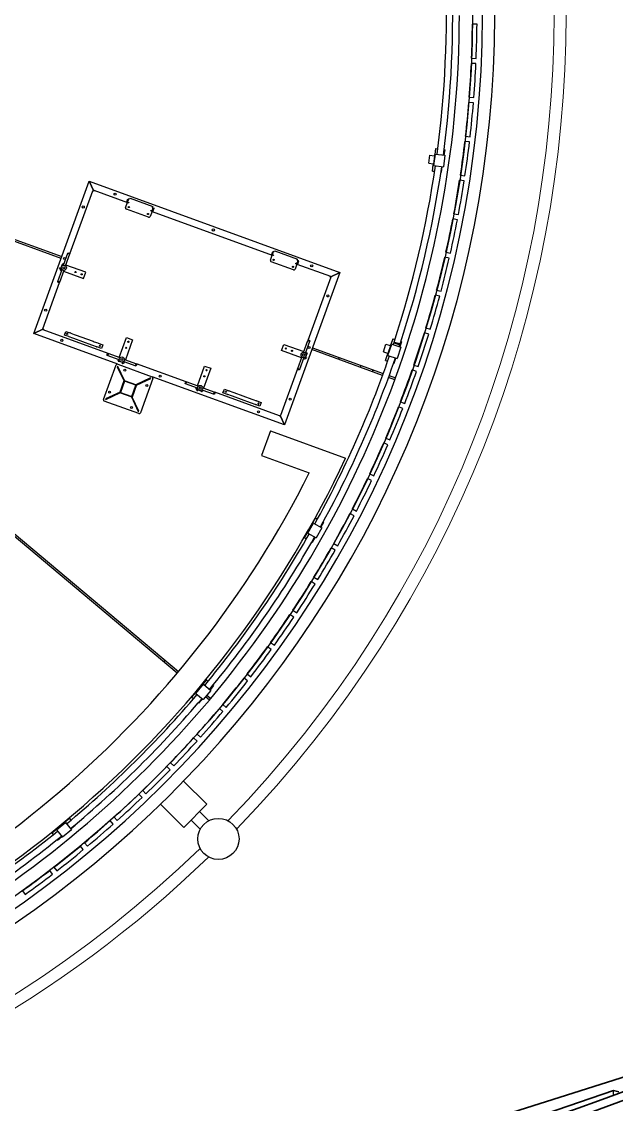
# Model space of a CAD drawing. Header units: millimetres. Extents: x 0 to 100323, y 0 to 59400.
# Drawn here: x 42414 to 46961, y 13878 to 22161 of the extents above; entities that cross this region are included whole.
import ezdxf

# ---------------------------------------------------------------- set-up
doc = ezdxf.new("R2010")
doc.units = ezdxf.units.MM
doc.header["$LTSCALE"] = 100
doc.layers.add('Break Line', color=7, linetype='Continuous', lineweight=35)
doc.layers.add('Visible', color=7, linetype='Continuous', lineweight=25)
doc.layers.add('P_Condensate (CS)', color=40, linetype='Continuous', lineweight=18, true_color=0xffbf00)

msp = doc.modelspace()

# ---------------------------------------------------------------- linework, layer by layer
at = {"layer": 'Break Line'}
for p, q in [((47046.6, 14095.8), (44016.7, 13137.6)), ((45618.2, 13531.7), (46939.3, 13983.5)), ((46939.3, 13983.5), (46980, 13972))]:
    msp.add_line(p, q, dxfattribs=at)
for major_axis, start_param, end_param in [((-12497, -2678.8), 1.617782, 2.054416), ((-12650.3, -2711.6), 1.602225, 2.005613)]:
    msp.add_ellipse((41615.8, 17463.8), major_axis=major_axis, ratio=0.380371, start_param=start_param, end_param=end_param, dxfattribs=at)
at = {"layer": 'P_Condensate (CS)'}
for radius, start, end in [(8966, 315.96509, 44.03491), (8874, 315.97008, 44.02992), (8966, 196.19046, 314.03491), (8874, 225.297, 314.02992)]:
    msp.add_arc((37611.5, 22215.6), radius, start, end, dxfattribs=at)
at = {"layer": 'Visible'}
for p, q in [((45896.1, 22140.9), (45861.1, 22141.1)), ((42715.6, 20349.3), (38014.5, 22060.4)), ((38020, 22075.4), (42721.1, 20364.4)), ((43603.9, 17176.9), (37937.1, 21931.9)), ((37947.4, 21944.2), (43614.2, 17189.2)), ((45854.7, 21881.5), (45889.7, 21880)), ((45887.9, 21840.1), (45853, 21841.6)), ((45868.8, 21539.8), (45834, 21542.6)), ((45837.1, 21582.4), (45872, 21579.7)), ((45838.9, 21240.4), (45804.1, 21244.4)), ((45808.7, 21284.2), (45843.5, 21280.1)), ((45526.8, 21078.9), (45535.4, 21140.3)), ((45535.4, 21140.3), (45569.1, 21135.6)), ((45572, 21135.2), (45563.5, 21073.8)), ((45566.4, 21073.4), (45575, 21134.8)), ((45566.5, 21059.2), (45578.9, 21148.4)), ((45572, 21135.2), (45569.1, 21135.6)), ((45572, 21135.2), (45573.3, 21144.1)), ((45579.8, 21190.6), (45573.3, 21144.1)), ((45578.2, 21143.4), (45573.3, 21144.1)), ((45575, 21134.8), (45575.8, 21140.7)), ((45577.8, 21140.4), (45575.8, 21140.7)), ((45578.9, 21148.4), (45651.2, 21138.3)), ((45579.8, 21190.6), (45596.5, 21188.3)), ((45651.2, 21138.3), (45638.8, 21049.1)), ((45643.3, 21139.4), (45643.4, 21140.4)), ((45649.1, 21181), (45643.4, 21140.4)), ((45644.3, 21181.6), (45649.1, 21181)), ((45526.8, 21078.9), (45560.5, 21074.2)), ((45555.7, 21018.3), (45562.2, 21064.9)), ((45560.5, 21074.2), (45563.5, 21073.8)), ((45563.5, 21073.8), (45562.2, 21064.9)), ((45567.2, 21064.2), (45562.2, 21064.9)), ((45566.4, 21073.4), (45565.6, 21067.4)), ((45567.6, 21067.1), (45565.6, 21067.4)), ((45566.5, 21059.2), (45638.8, 21049.1)), ((45625, 21008.6), (45630.7, 21049.2)), ((45630.7, 21049.2), (45630.8, 21050.2)), ((45555.7, 21018.3), (45572.4, 21016)), ((45620.3, 21009.3), (45625, 21008.6)), ((45769.5, 20987.1), (45804.1, 20981.8)), ((42506.3, 19774.3), (42930.4, 20939.5)), ((42930.4, 20939.5), (42965.1, 20865.1)), ((42965.1, 20865.1), (42930.4, 20939.5)), ((42930.4, 20939.5), (44847.4, 20241.8)), ((45798, 20942.3), (45763.4, 20947.6)), ((42783.7, 20384.4), (42959.4, 20867.2)), ((42959.7, 20868), (42959.4, 20867.2)), ((42965.1, 20865.1), (42959.4, 20867.2)), ((42962.5, 20867), (42959.7, 20868)), ((42962.2, 20866.2), (42962.5, 20867)), ((42967.1, 20870.8), (42965.1, 20865.1)), ((42965.3, 20868.3), (42966.3, 20871.1)), ((42966.1, 20868), (42965.3, 20868.3)), ((42967.1, 20870.8), (42966.3, 20871.1)), ((42967.1, 20870.8), (43223.2, 20777.6)), ((43218.2, 20781.5), (43227.1, 20805.9)), ((43225.9, 20785.2), (43230.7, 20798.2)), ((43227.1, 20805.9), (43232.8, 20803.9)), ((43230.7, 20798.2), (43233.1, 20804.8)), ((43240.6, 20802.1), (43233.1, 20804.8)), ((43243.4, 20809.6), (43240.6, 20802.1)), ((43243.4, 20809.6), (43416.3, 20746.7)), ((43209.2, 20739), (43223.2, 20777.6)), ((43384.3, 20664.7), (43215.1, 20726.2)), ((43218.2, 20781.5), (43217.5, 20779.6)), ((43218.2, 20781.5), (43223.9, 20779.5)), ((43223.9, 20779.5), (43223.2, 20777.6)), ((43232.6, 20774.2), (43223.2, 20777.6)), ((43223.9, 20779.5), (43224.6, 20781.3)), ((43224.6, 20781.3), (43225.9, 20785.2)), ((43224.6, 20781.3), (43232.1, 20778.6)), ((43232.1, 20778.6), (43233.9, 20777.9)), ((43233.9, 20777.9), (43232.6, 20774.2)), ((43411.1, 20709.2), (43397.1, 20670.6)), ((43401.7, 20712.6), (43403.1, 20716.4)), ((43411.1, 20709.2), (43401.7, 20712.6)), ((43403.1, 20716.4), (43405, 20715.7)), ((43412.5, 20712.9), (43405, 20715.7)), ((43411.8, 20711.1), (43411.1, 20709.2)), ((43411.1, 20709.2), (44331.1, 20374.3)), ((43411.8, 20711.1), (43412.5, 20712.9)), ((43411.8, 20711.1), (43417.4, 20709)), ((43412.5, 20712.9), (43413.9, 20716.8)), ((43413.5, 20739.2), (43416.3, 20746.7)), ((43413.5, 20739.2), (43421, 20736.4)), ((43413.9, 20716.8), (43418.6, 20729.8)), ((43417.4, 20709), (43416.8, 20707.1)), ((43417.4, 20709), (43426.3, 20733.4)), ((43418.6, 20729.8), (43421, 20736.4)), ((43420.7, 20735.5), (43426.3, 20733.4)), ((45746.4, 20645.9), (45712, 20652.4)), ((45719.5, 20691.7), (45753.9, 20685.2)), ((42735.2, 20297.9), (42768.7, 20389.8)), ((42750.2, 20292.4), (42783.7, 20384.4)), ((44326.1, 20378.3), (44325.4, 20376.4)), ((44326.1, 20378.3), (44335, 20402.7)), ((44326.1, 20378.3), (44331.8, 20376.2)), ((44331.8, 20376.2), (44332.4, 20378.1)), ((44332.4, 20378.1), (44333.8, 20381.9)), ((44332.4, 20378.1), (44340, 20375.4)), ((44333.8, 20381.9), (44338.6, 20394.9)), ((44335, 20402.7), (44340.7, 20400.6)), ((44338.6, 20394.9), (44341, 20401.6)), ((44348.5, 20398.8), (44341, 20401.6)), ((44351.3, 20406.4), (44348.5, 20398.8)), ((44351.3, 20406.4), (44524.2, 20343.4)), ((45658.8, 20398.3), (45692.9, 20390.5)), ((42723.5, 20303.9), (42719.8, 20293.6)), ((42737.5, 20304.1), (42730, 20306.9)), ((42904.7, 20243.3), (42752.5, 20298.7)), ((44317.1, 20335.8), (44331.1, 20374.3)), ((44492.2, 20261.4), (44323, 20323)), ((44331.8, 20376.2), (44331.1, 20374.3)), ((44340.5, 20370.9), (44331.1, 20374.3)), ((44340, 20375.4), (44341.8, 20374.7)), ((44341.8, 20374.7), (44340.5, 20370.9)), ((44519, 20305.9), (44505, 20267.4)), ((44509.6, 20309.3), (44511, 20313.1)), ((44519, 20305.9), (44509.6, 20309.3)), ((44511, 20313.1), (44512.9, 20312.4)), ((44520.4, 20309.7), (44512.9, 20312.4)), ((44519.7, 20307.8), (44519, 20305.9)), ((44519, 20305.9), (44775.1, 20212.7)), ((44519.7, 20307.8), (44520.4, 20309.7)), ((44519.7, 20307.8), (44525.3, 20305.8)), ((44520.4, 20309.7), (44521.8, 20313.5)), ((44521.4, 20335.9), (44524.2, 20343.4)), ((44521.4, 20335.9), (44528.9, 20333.2)), ((44521.8, 20313.5), (44526.5, 20326.5)), ((44525.3, 20305.8), (44524.7, 20303.9)), ((44525.3, 20305.8), (44534.2, 20330.2)), ((44526.5, 20326.5), (44528.9, 20333.2)), ((44528.6, 20332.2), (44534.2, 20330.2)), ((45684, 20351.5), (45649.9, 20359.3)), ((42722.7, 20263.4), (42689.2, 20171.5)), ((42737.7, 20258), (42704.2, 20166)), ((42704.8, 20272.9), (42706.2, 20276.7)), ((42704.8, 20272.9), (42711.4, 20270.5)), ((42712.8, 20274.3), (42706.2, 20276.7)), ((42713.6, 20276.6), (42709.9, 20266.3)), ((42712.9, 20259.9), (42720.4, 20257.2)), ((42716.6, 20275.6), (42713.6, 20276.6)), ((42716, 20255.7), (42715.8, 20255.1)), ((42715.8, 20255.1), (42719.2, 20253.9)), ((42715.8, 20255.1), (42715.8, 20255.1)), ((42717, 20258.4), (42716, 20255.7)), ((42719.8, 20293.6), (42722.7, 20292.5)), ((42735.4, 20251.7), (42887.6, 20196.3)), ((42887.6, 20196.3), (42904.7, 20243.3)), ((44847.4, 20241.8), (44423.3, 19076.5)), ((44773, 20207.1), (44847.4, 20241.8)), ((44847.4, 20241.8), (44773, 20207.1)), ((44773, 20207.1), (44775.1, 20212.7)), ((44774.9, 20209.6), (44775.9, 20212.4)), ((44775.9, 20212.4), (44775.1, 20212.7)), ((42575, 19811), (42704.2, 20166)), ((44778.7, 20205), (44602.9, 19722.2)), ((44778.7, 20205), (44773, 20207.1)), ((44774.1, 20209.9), (44774.9, 20209.6)), ((44775.9, 20206.1), (44776.2, 20206.9)), ((44776.2, 20206.9), (44779, 20205.9)), ((44778.7, 20205), (44779, 20205.9)), ((45611, 20059.6), (45577.2, 20068.7)), ((45587.5, 20107.3), (45621.3, 20098.3)), ((42576.8, 19807.1), (42506.3, 19774.3)), ((42506.3, 19774.3), (42576.8, 19807.1)), ((42575, 19811), (42574.7, 19810.1)), ((42577.5, 19809.1), (42574.7, 19810.1)), ((42575, 19811), (42580.6, 19808.9)), ((42577.8, 19809.9), (42576.8, 19807.1)), ((42576.8, 19807.1), (42579.6, 19806.1)), ((42578.8, 19806.4), (42577.8, 19803.6)), ((42577.8, 19803.6), (42578.6, 19803.3)), ((42580.6, 19808.9), (42578.6, 19803.3)), ((43074.6, 19622.8), (42578.6, 19803.3)), ((45505.7, 19819.1), (45539.2, 19808.8)), ((43149, 19540.3), (42506.3, 19774.3)), ((42740.7, 19763.4), (42751, 19791.6)), ((42774.8, 19751), (42740.7, 19763.4)), ((42751, 19791.6), (42785, 19779.2)), ((42774.8, 19751), (42778.8, 19749.6)), ((42805.8, 19739.7), (42778.8, 19749.6)), ((42789.1, 19777.7), (42785, 19779.2)), ((42789.1, 19777.7), (42816.1, 19767.9)), ((42814, 19736.8), (42805.8, 19739.7)), ((42950.3, 19687.1), (42814, 19736.8)), ((42816.1, 19767.9), (42824.2, 19765)), ((42824.2, 19765), (42960.6, 19715.3)), ((42960.6, 19715.3), (42968.7, 19712.4)), ((43160.3, 19591.6), (43215.7, 19743.8)), ((43262.6, 19726.7), (43207.2, 19574.5)), ((43215.7, 19743.8), (43262.6, 19726.7)), ((43227.9, 19715.4), (43235, 19712.8)), ((44569.5, 19630.3), (44602.9, 19722.2)), ((44584.5, 19624.8), (44618, 19716.7)), ((45252.7, 19734.5), (45237.7, 19690)), ((45252.7, 19734.5), (45268.7, 19729.2)), ((45527.5, 19770.6), (45494, 19780.8)), ((42958.5, 19684.2), (42950.3, 19687.1)), ((42985.5, 19674.3), (42958.5, 19684.2)), ((42968.7, 19712.4), (42995.7, 19702.5)), ((42985.5, 19674.3), (42989.5, 19672.9)), ((43023.6, 19660.5), (42989.5, 19672.9)), ((42999.8, 19701.1), (42995.7, 19702.5)), ((42999.8, 19701.1), (43033.8, 19688.7)), ((43033.8, 19688.7), (43023.6, 19660.5)), ((43232.1, 19707.5), (43226.7, 19709.4)), ((44402.4, 19644.9), (44419.5, 19691.9)), ((44554.6, 19589.5), (44402.4, 19644.9)), ((44419.5, 19691.9), (44571.8, 19636.5)), ((44485.4, 19644.9), (44483.1, 19638.6)), ((45174, 19454.6), (44632.6, 19651.6)), ((44638.1, 19666.7), (45179.5, 19469.6)), ((45180, 19634.5), (45199.8, 19693.3)), ((45180, 19634.5), (45212.2, 19623.7)), ((45199.8, 19693.3), (45232, 19682.4)), ((45234.9, 19681.5), (45215.1, 19622.7)), ((45215.3, 19607.9), (45244.1, 19693.1)), ((45217.9, 19621.8), (45237.7, 19680.5)), ((45234.9, 19681.5), (45232, 19682.4)), ((45234.9, 19681.5), (45237.7, 19690)), ((45242.5, 19688.4), (45237.7, 19690)), ((45237.7, 19680.5), (45239.6, 19686.2)), ((45241.5, 19685.6), (45239.6, 19686.2)), ((45244.1, 19693.1), (45313.2, 19669.9)), ((45260.3, 19703.3), (45306.2, 19688.2)), ((45262.4, 19709.9), (45308.3, 19694.9)), ((45263.7, 19702.1), (45263.5, 19703.3)), ((45265.9, 19708.8), (45265.1, 19708)), ((45302.7, 19689.4), (45283.2, 19695.7)), ((45313.2, 19669.9), (45284.5, 19584.6)), ((45304.9, 19696), (45285.4, 19702.4)), ((45302.7, 19689.4), (45303.5, 19690.1)), ((45302.7, 19689.4), (45302.7, 19689.4)), ((45304.9, 19696), (45305.1, 19694.9)), ((45304.9, 19696), (45304.9, 19696)), ((45305.7, 19672.4), (45306, 19673.4)), ((45319.1, 19712.2), (45306, 19673.4)), ((45314.5, 19713.7), (45319.1, 19712.2)), ((43161, 19574.3), (43069.1, 19607.7)), ((43166.5, 19589.3), (43074.6, 19622.8)), ((43152, 19569), (43154.8, 19576.5)), ((43165.4, 19558.9), (43155, 19562.6)), ((43166.4, 19561.8), (43165.4, 19558.9)), ((43184.6, 19551.8), (43182.2, 19545.3)), ((43182.3, 19552.7), (43183.4, 19555.6)), ((43192.6, 19548.9), (43182.3, 19552.7)), ((43186, 19543.9), (43188.4, 19550.5)), ((43195.5, 19561.7), (43287.5, 19528.3)), ((43201.8, 19559.4), (43199, 19551.9)), ((43201, 19576.8), (43292.9, 19543.3)), ((44556.9, 19595.8), (44523.5, 19503.9)), ((44572, 19590.3), (44538.5, 19498.4)), ((44577.2, 19581.3), (44569.7, 19584.1)), ((44587.4, 19594.7), (44583.6, 19584.3)), ((44584.4, 19595.7), (44587.4, 19594.7)), ((44585.1, 19588.5), (44591.7, 19586.2)), ((44593.1, 19589.9), (44586.5, 19592.3)), ((44586.8, 19631.1), (44594.3, 19628.3)), ((44593.5, 19611.6), (44590.6, 19612.6)), ((44593.1, 19589.9), (44591.7, 19586.2)), ((44597.3, 19621.9), (44593.5, 19611.6)), ((45197.2, 19569.6), (45212.2, 19614.2)), ((45197.2, 19569.6), (45213.2, 19564.3)), ((45212.2, 19623.7), (45215.1, 19622.7)), ((45215.1, 19622.7), (45212.2, 19614.2)), ((45216.9, 19612.6), (45212.2, 19614.2)), ((45215.3, 19607.9), (45284.5, 19584.6)), ((45217.9, 19621.8), (45216, 19616.1)), ((45217.9, 19615.4), (45216, 19616.1)), ((45263.5, 19547.3), (45276.6, 19586.2)), ((45276.6, 19586.2), (45276.9, 19587.1)), ((43040.5, 19271.2), (43136.2, 19534.3)), ((43150.2, 19523), (43145.7, 19520.9)), ((43145.7, 19520.9), (43197.4, 19410)), ((43149, 19540.3), (43412.2, 19444.6)), ((43200.5, 19415.2), (43150.2, 19523)), ((43186, 19543.9), (43182.2, 19545.3)), ((43672.2, 19405.2), (43292.9, 19543.3)), ((43757.9, 19374), (43813.3, 19526.3)), ((43860.3, 19509.2), (43804.9, 19356.9)), ((43813.3, 19526.3), (43860.3, 19509.2)), ((43829.7, 19490), (43824.4, 19491.9)), ((43825.6, 19497.9), (43832.6, 19495.3)), ((44523.5, 19503.9), (44394.2, 19148.8)), ((45102.1, 19497.8), (45095, 19483.3)), ((45259, 19548.8), (45263.5, 19547.3)), ((45433.5, 19484.8), (45400.4, 19496.2)), ((45413.5, 19534), (45446.5, 19522.6)), ((43165.2, 19321.6), (43199.4, 19415.6)), ((43201.8, 19410.4), (43170.3, 19324)), ((43199.4, 19415.6), (43293.4, 19381.4)), ((43288.3, 19379), (43201.8, 19410.4)), ((43398.8, 19435.1), (43287.9, 19383.4)), ((43293, 19380.2), (43400.9, 19430.6)), ((43418.1, 19431.7), (43322.4, 19168.6)), ((43400.9, 19430.6), (43398.8, 19435.1)), ((44423.3, 19076.5), (43412.2, 19444.6)), ((43758.7, 19356.7), (43666.7, 19390.2)), ((43764.2, 19371.8), (43672.2, 19405.2)), ((45267.2, 19420.6), (45219.4, 19438)), ((45224.9, 19453.1), (45272.7, 19435.7)), ((43167.2, 19327.1), (43056.3, 19275.4)), ((43058.4, 19270.9), (43166.3, 19321.2)), ((43259.2, 19287.4), (43165.2, 19321.6)), ((43170.3, 19324), (43256.8, 19292.5)), ((43256.8, 19292.5), (43288.3, 19379)), ((43293.4, 19381.4), (43259.2, 19287.4)), ((43749.1, 19360.2), (43747.9, 19356.9)), ((43747.9, 19356.9), (43747.9, 19356.8)), ((43747.9, 19356.8), (43748.5, 19356.6)), ((43751.2, 19355.6), (43748.5, 19356.6)), ((43749.7, 19351.5), (43752.4, 19359)), ((43763, 19341.3), (43752.7, 19345.1)), ((43756.9, 19343.5), (43754.5, 19337)), ((43758.3, 19335.6), (43754.5, 19337)), ((43758.3, 19335.6), (43760.7, 19342.2)), ((43764.1, 19344.3), (43763, 19341.3)), ((43779.9, 19335.2), (43781, 19338.1)), ((43790.3, 19331.4), (43779.9, 19335.2)), ((43793.1, 19344.2), (43885.1, 19310.7)), ((43799.4, 19341.9), (43796.7, 19334.4)), ((43798.6, 19359.2), (43890.6, 19325.8)), ((44386.6, 19145.2), (43890.6, 19325.8)), ((43953.9, 19321.9), (43964.1, 19350.1)), ((43987.9, 19309.5), (43953.9, 19321.9)), ((43964.1, 19350.1), (43998.2, 19337.7)), ((43987.9, 19309.5), (43992, 19308)), ((44019, 19298.2), (43992, 19308)), ((44002.2, 19336.2), (43998.2, 19337.7)), ((44002.2, 19336.2), (44029.2, 19326.4)), ((44029.2, 19326.4), (44037.4, 19323.4)), ((44037.4, 19323.4), (44173.7, 19273.8)), ((43309.6, 19162.6), (43046.4, 19258.4)), ((43056.3, 19275.4), (43058.4, 19270.9)), ((43253.7, 19289.4), (43305.4, 19178.5)), ((43309.9, 19180.6), (43259.6, 19288.5)), ((44027.1, 19295.2), (44019, 19298.2)), ((44163.5, 19245.6), (44027.1, 19295.2)), ((44171.6, 19242.6), (44163.5, 19245.6)), ((44198.6, 19232.8), (44171.6, 19242.6)), ((44173.7, 19273.8), (44181.9, 19270.8)), ((44181.9, 19270.8), (44208.9, 19261)), ((44198.6, 19232.8), (44202.7, 19231.3)), ((44236.7, 19218.9), (44202.7, 19231.3)), ((44212.9, 19259.5), (44208.9, 19261)), ((44212.9, 19259.5), (44247, 19247.1)), ((44247, 19247.1), (44236.7, 19218.9)), ((45311, 19252.5), (45343.6, 19239.8)), ((43305.4, 19178.5), (43309.9, 19180.6)), ((44386.6, 19145.2), (44388.6, 19150.9)), ((44386.6, 19145.2), (44387.4, 19144.9)), ((44388.4, 19147.8), (44387.4, 19144.9)), ((44387.6, 19148.1), (44390.4, 19147)), ((44388.6, 19150.9), (44394.2, 19148.8)), ((44390.4, 19147), (44391.4, 19149.9)), ((44423.3, 19076.5), (44390.4, 19147)), ((44390.4, 19147), (44423.3, 19076.5)), ((44391.1, 19149), (44393.9, 19148)), ((44393.9, 19148), (44394.2, 19148.8)), ((45329.1, 19202.5), (45296.5, 19215.2)), ((44315.9, 19030.5), (44247.5, 18842.5)), ((44315.9, 19030.5), (44890.4, 18821.4)), ((45198.3, 18974.9), (45230.4, 18961)), ((45214.6, 18924.3), (45182.5, 18938.1)), ((44247.5, 18842.5), (44613.9, 18709.2)), ((45090.1, 18650.4), (45058.5, 18665.4)), ((45075.6, 18701.5), (45107.2, 18686.5)), ((44955.7, 18381.2), (44924.7, 18397.3)), ((44943.1, 18432.8), (44974.1, 18416.7)), ((44601.8, 18246.5), (44645.8, 18325)), ((44634.6, 18315.2), (44604.3, 18261.1)), ((44606.9, 18259.7), (44637.2, 18313.7)), ((44634.6, 18315.2), (44632.3, 18316.5)), ((44634.6, 18315.2), (44639, 18323.1)), ((44637.2, 18313.7), (44640.2, 18319)), ((44662, 18364.1), (44639, 18323.1)), ((44643.4, 18320.6), (44639, 18323.1)), ((44641.9, 18318), (44640.2, 18319)), ((44645.8, 18325), (44709.5, 18289.3)), ((44662, 18364.1), (44676.7, 18355.8)), ((44723.1, 18329.8), (44703, 18294.1)), ((44718.9, 18332.2), (44723.1, 18329.8)), ((44576.9, 18212.3), (44599.9, 18253.3)), ((44604.3, 18261.1), (44599.9, 18253.3)), ((44604.3, 18250.8), (44599.9, 18253.3)), ((44601.8, 18246.5), (44665.5, 18210.8)), ((44602, 18262.4), (44604.3, 18261.1)), ((44606.9, 18259.7), (44604, 18254.4)), ((44605.7, 18253.4), (44604, 18254.4)), ((44709.5, 18289.3), (44665.5, 18210.8)), ((44702.5, 18293.2), (44703, 18294.1)), ((44576.9, 18212.3), (44591.7, 18204)), ((44633.8, 18180.4), (44638, 18178)), ((44638, 18178), (44658, 18213.8)), ((44658, 18213.8), (44658.5, 18214.7)), ((44800.9, 18169.1), (44831.3, 18151.8)), ((44811.6, 18117), (44781.2, 18134.3)), ((44649.2, 17910.7), (44679, 17892.4)), ((44658.1, 17858.3), (44628.3, 17876.6)), ((44488.3, 17658), (44517.4, 17638.6)), ((44495.2, 17605.3), (44466.1, 17624.7)), ((44318.2, 17411.3), (44346.6, 17390.8)), ((44323.3, 17358.4), (44294.9, 17378.8)), ((44139.4, 17170.9), (44167, 17149.5)), ((43747.1, 17022), (43804.9, 17091.1)), ((43792, 17083.5), (43752.3, 17036)), ((43754.6, 17034.1), (43794.3, 17081.6)), ((43789.2, 17085.9), (43789.7, 17085.5)), ((43792, 17083.5), (43789.7, 17085.5)), ((43792, 17083.5), (43797.8, 17090.4)), ((43794.3, 17081.6), (43798.2, 17086.2)), ((43828, 17126.5), (43797.8, 17090.4)), ((43801.7, 17087.2), (43797.8, 17090.4)), ((43799.7, 17084.9), (43798.2, 17086.2)), ((43804.9, 17091.1), (43860.8, 17044.2)), ((43828, 17126.5), (43840.9, 17115.6)), ((43881.7, 17081.5), (43855.4, 17050.1)), ((43878, 17084.6), (43881.7, 17081.5)), ((44142.5, 17117.9), (44114.8, 17139.3)), ((43716.3, 16993), (43746.5, 17029.1)), ((43716.3, 16993), (43729.3, 16982.2)), ((43752.3, 17036), (43746.5, 17029.1)), ((43750.3, 17025.9), (43746.5, 17029.1)), ((43747.1, 17022), (43803.1, 16975.2)), ((43749.3, 17038.4), (43750, 17037.9)), ((43750, 17037.9), (43752.3, 17036)), ((43754.6, 17034.1), (43750.7, 17029.5)), ((43752.2, 17028.2), (43750.7, 17029.5)), ((43764.2, 17042.4), (43762.6, 17043.7)), ((43772.9, 17056), (43774.4, 17054.7)), ((43860.8, 17044.2), (43803.1, 16975.2)), ((43849.6, 16970.8), (43820.1, 16995.5)), ((43830.4, 17007.8), (43859.9, 16983)), ((43854.7, 17049.3), (43855.4, 17050.1)), ((43766.3, 16951.2), (43770, 16948.1)), ((43770, 16948.1), (43796.3, 16979.6)), ((43796.3, 16979.6), (43796.9, 16980.3)), ((43953, 16884.1), (43926.2, 16906.5)), ((43951.9, 16937.2), (43978.7, 16914.8)), ((43755.3, 16657.3), (43729.3, 16680.7)), ((43756, 16710.5), (43782, 16687.1)), ((43552.1, 16491), (43577.2, 16466.6)), ((43549.4, 16437.9), (43524.3, 16462.2)), ((43830.5, 16173.4), (43653, 16350.8)), ((43335.7, 16226.1), (43311.4, 16251.3)), ((43340.3, 16279), (43364.5, 16253.8)), ((43476.2, 16174.1), (43653.7, 15996.6)), ((43830.5, 16173.4), (43653.7, 15996.6)), ((43121, 16074.9), (43144.3, 16048.8)), ((43844.9, 16047.3), (43774.6, 16117.5)), ((42680.7, 15976.8), (42750.2, 16034)), ((42688.3, 15989.6), (42681.3, 15983.9)), ((42685.3, 15993.2), (42686.4, 15991.9)), ((42690.2, 15987.3), (42685.6, 15983.4)), ((42686.4, 15991.9), (42688.3, 15989.6)), ((42736.2, 16028.9), (42688.3, 15989.6)), ((42690.2, 15987.3), (42738.1, 16026.6)), ((42733.2, 16032.5), (42734.3, 16031.3)), ((42736.2, 16028.9), (42734.3, 16031.3)), ((42736.2, 16028.9), (42743.2, 16034.7)), ((42738.1, 16026.6), (42742.7, 16030.4)), ((42744, 16028.9), (42742.7, 16030.4)), ((42779.5, 16064.5), (42743.2, 16034.7)), ((42746.3, 16030.8), (42743.2, 16034.7)), ((42750.2, 16034), (42796.5, 15977.6)), ((42779.5, 16064.5), (42790.2, 16051.5)), ((42823.9, 16010.4), (42792.2, 15984.4)), ((42820.8, 16014.1), (42823.9, 16010.4)), ((43114.4, 16022.2), (43091.1, 16048.3)), ((43779.8, 15982.2), (43709.5, 16052.5)), ((42645, 15954), (42681.3, 15983.9)), ((42645, 15954), (42655.8, 15941)), ((42680.7, 15976.8), (42727, 15920.4)), ((42684.5, 15980), (42681.3, 15983.9)), ((42686.8, 15981.9), (42685.6, 15983.4)), ((42689.5, 15899.9), (42721.2, 15926)), ((42721.2, 15926), (42721.9, 15926.6)), ((42796.5, 15977.6), (42727, 15920.4)), ((42791.5, 15983.7), (42792.2, 15984.4)), ((42686.4, 15903.7), (42689.5, 15899.9)), ((42885.9, 15826.5), (42863.6, 15853.4)), ((42894.3, 15878.9), (42916.7, 15852)), ((42650.4, 15639.2), (42629.1, 15666.9)), ((42660.8, 15691.3), (42682.1, 15663.6)), ((42420.5, 15512.2), (42440.9, 15483.8)), ((46939.3, 13946.7), (46939.3, 13983.5))]:
    msp.add_line(p, q, dxfattribs=at)
for centre, radius in [((37611.5, 22215.6), 8250), ((43128.6, 20840.7), 8), ((42885.5, 20743), 8), ((43233.3, 20742.5), 4.5), ((43380.8, 20688.8), 4.5), ((43880.3, 20567.1), 8), ((42736.4, 20277.9), 20), ((42741.8, 20348.3), 8), ((44341.2, 20339.3), 4.5), ((44632.1, 20293.5), 8), ((42736.4, 20277.9), 8), ((42825.7, 20245.4), 4.5), ((42872.7, 20228.3), 4.5), ((44488.7, 20285.6), 4.5), ((44755.5, 20062.4), 8), ((42598.2, 19953.6), 8), ((42721.6, 19722.5), 8), ((42762.8, 19771.4), 4.5), ((43230.6, 19711.8), 4.5), ((43011.8, 19680.7), 4.5), ((43213.5, 19664.8), 4.5), ((44434.5, 19659.9), 4.5), ((44481.4, 19642.8), 4.5), ((44611.8, 19667.7), 8), ((43181, 19575.5), 20), ((43181, 19575.5), 8), ((44570.7, 19610.3), 20), ((44570.7, 19610.3), 8), ((43203.9, 19493.7), 7.25), ((43828.2, 19494.2), 4.5), ((43371.6, 19376.9), 7.25), ((43473.3, 19448.9), 8), ((43811.1, 19447.3), 4.5), ((43087, 19326.1), 7.25), ((43778.7, 19358), 20), ((43778.7, 19358), 8), ((43975.9, 19329.8), 4.5), ((44224.9, 19239.2), 4.5), ((44468.2, 19273), 8), ((43254.7, 19209.2), 7.25), ((44225.1, 19175.3), 8), ((43918.8, 15908.2), 157.5)]:
    msp.add_circle(centre, radius, dxfattribs=at)
for centre, radius, start, end in [((37611.5, 22215.6), 8420, 189.63897, 170.21174), ((37611.5, 22215.6), 8326.9, 263.58269, 170.80482), ((37611.5, 22215.6), 8050.8, 352.36999, 2.38802), ((37611.5, 22215.6), 8099.1, 352.36808, 2.38993), ((37611.5, 22215.6), 8150, 340.05624, 359.94376), ((37611.5, 22215.6), 8250, 357.6792, 359.48233), ((37611.5, 22215.6), 8285, 357.67861, 359.48291), ((37611.5, 22215.6), 8250, 355.59828, 357.4014), ((37611.5, 22215.6), 8285, 355.59769, 357.40199), ((37611.5, 22215.6), 8250, 353.51735, 355.32048), ((37611.5, 22215.6), 8285, 353.51676, 355.32106), ((37611.5, 22215.6), 8250, 351.43643, 353.23955), ((37611.5, 22215.6), 8285, 351.43584, 353.24014), ((37611.5, 22215.6), 8050.8, 341.86632, 351.72948), ((37611.5, 22215.6), 8099.1, 341.86632, 351.73139), ((37611.5, 22215.6), 8250, 349.3555, 351.15863), ((37611.5, 22215.6), 8285, 349.35491, 351.15921), ((43218.6, 20735.6), 10, 160, 250), ((43387.7, 20674.1), 10, 250, 340), ((37611.5, 22215.6), 8250, 347.27458, 349.0777), ((37611.5, 22215.6), 8285, 347.27399, 349.07829), ((42728.2, 20302.2), 5, 70, 160), ((44326.5, 20332.4), 10, 160, 250), ((37611.5, 22215.6), 8250, 345.19365, 346.99678), ((37611.5, 22215.6), 8285, 345.19306, 346.99736), ((42714.6, 20264.6), 5, 160, 250), ((44495.6, 20270.8), 10, 250, 340), ((37611.5, 22215.6), 8250, 343.11273, 344.91585), ((37611.5, 22215.6), 8285, 343.11214, 344.91644), ((42762.8, 19771.4), 4.5, 70.00187, 249.99811), ((37611.5, 22215.6), 8250, 341.0318, 342.83493), ((37611.5, 22215.6), 8285, 341.03121, 342.83551), ((37611.5, 22215.6), 8050.8, 341.71145, 341.81665), ((45268.4, 19704.3), 5, 131.72177, 191.9612), ((37611.5, 22215.6), 8099.1, 341.70954, 341.81665), ((45300.2, 19693.9), 5, 311.72177, 11.9612), ((43156.7, 19567.3), 5, 160, 250), ((43194.3, 19553.6), 5, 250, 340), ((44578.9, 19586), 5, 250, 340), ((44592.6, 19623.6), 5, 340, 70), ((37611.5, 22215.6), 8050.8, 331.05291, 341.07094), ((37611.5, 22215.6), 8099.1, 331.051, 341.07285), ((37611.5, 22215.6), 7695, 339.94043, 340.05957), ((43145.6, 19530.9), 10, 70, 160), ((37611.5, 22215.6), 7870, 339.94176, 340.05824), ((37611.5, 22215.6), 8250, 338.95088, 340.754), ((37611.5, 22215.6), 8285, 338.95029, 340.75459), ((43408.7, 19435.2), 10, 340, 70), ((37611.5, 22215.6), 8150, 320.05624, 339.94376), ((37611.5, 22215.6), 8150, 339.94376, 340.05624), ((43754.4, 19349.8), 5, 160, 250), ((43792, 19336.1), 5, 250, 340), ((43049.9, 19267.8), 10, 160, 250), ((44224.9, 19239.2), 4.5, 250.00189, 69.99813), ((43313, 19172), 10, 250, 340), ((37611.5, 22215.6), 8250, 336.86995, 338.67308), ((37611.5, 22215.6), 8285, 336.86936, 338.67367), ((37611.5, 22215.6), 8250, 334.78903, 336.59215), ((37611.5, 22215.6), 8285, 334.78844, 336.59274), ((37611.5, 22215.6), 8250, 332.7081, 334.51123), ((37611.5, 22215.6), 8285, 332.70751, 334.51182), ((37611.5, 22215.6), 8250, 330.62718, 332.4303), ((37611.5, 22215.6), 8285, 330.62659, 332.43089), ((37611.5, 22215.6), 8050.8, 320.39437, 330.4124), ((37611.5, 22215.6), 8099.1, 320.39246, 330.41431), ((37611.5, 22215.6), 8250, 328.54625, 330.34938), ((37611.5, 22215.6), 8285, 328.54567, 330.34997), ((37611.5, 22215.6), 8250, 326.46533, 328.26845), ((37611.5, 22215.6), 8285, 326.46474, 328.26904), ((37611.5, 22215.6), 8250, 324.3844, 326.18753), ((37611.5, 22215.6), 8285, 324.38382, 326.18812), ((37611.5, 22215.6), 8250, 322.30348, 324.1066), ((37611.5, 22215.6), 8285, 322.30289, 324.10719), ((37611.5, 22215.6), 7695, 319.94043, 320.05957), ((37611.5, 22215.6), 8250, 320.22255, 322.02568), ((37611.5, 22215.6), 8285, 320.22197, 322.02627), ((37611.5, 22215.6), 8050.8, 309.73583, 319.75386), ((37611.5, 22215.6), 8099.1, 309.73392, 319.75577), ((37611.5, 22215.6), 8150, 319.94376, 320.05624), ((37611.5, 22215.6), 8150, 300.05624, 319.94376), ((37611.5, 22215.6), 8250, 318.14163, 319.94475), ((37611.5, 22215.6), 8285, 318.14104, 319.94534), ((37611.5, 22215.6), 8250, 316.0607, 317.86383), ((37611.5, 22215.6), 8285, 316.06012, 317.86442), ((37611.5, 22215.6), 8250, 313.97978, 315.7829), ((37611.5, 22215.6), 8285, 313.97919, 315.78349), ((37611.5, 22215.6), 8250, 311.89885, 313.70198), ((37611.5, 22215.6), 8285, 311.89827, 313.70257), ((37611.5, 22215.6), 8250, 309.81793, 311.62106), ((37611.5, 22215.6), 8285, 309.81734, 311.62164), ((37611.5, 22215.6), 8050.8, 299.24394, 309.09532), ((37611.5, 22215.6), 8099.1, 299.24394, 309.09723), ((37611.5, 22215.6), 8250, 307.737, 309.54013), ((37611.5, 22215.6), 8285, 307.73642, 309.54072), ((37611.5, 22215.6), 8250, 305.65608, 307.45921), ((37611.5, 22215.6), 8285, 305.65549, 307.45979)]:
    msp.add_arc(centre, radius, start, end, dxfattribs=at)
for centre, major_axis in [((42776.2, 20387.1), (7.52, -2.74)), ((42696.7, 20168.7), (-7.52, 2.74)), ((44610.5, 19719.5), (7.52, -2.74)), ((43071.8, 19615.2), (2.74, 7.52)), ((43290.2, 19535.8), (-2.74, -7.52)), ((44531, 19501.1), (-7.52, 2.74)), ((43669.5, 19397.7), (2.74, 7.52)), ((43887.8, 19318.2), (-2.74, -7.52))]:
    msp.add_ellipse(centre, major_axis=major_axis, ratio=0.476683, dxfattribs=at)
for centre, major_axis, start_param, end_param in [((37609.3, 22223.8), (-7760.6, -2090.4), 0.82233, 2.441294), ((37609.3, 22223.8), (-7567.4, -2038.4), 0.823305, 2.413383), ((37609.1, 22224.5), (-7567.3, -2038.4), 2.178615, 2.180657)]:
    msp.add_ellipse(centre, major_axis=major_axis, ratio=0.999916, start_param=start_param, end_param=end_param, dxfattribs=at)
for points, weights in [([(42719.2, 20254), (42717.7, 20254.7), (42716, 20255.7)], [1.06460276084, 1.0459492628, 1]), ([(43748.5, 19356.6), (43748.8, 19358.5), (43749.2, 19360.2)], [1, 1.0459492628, 1.06460276084])]:
    msp.add_rational_spline(points, weights, degree=2, dxfattribs=at)

doc.saveas('drawing.dxf')
